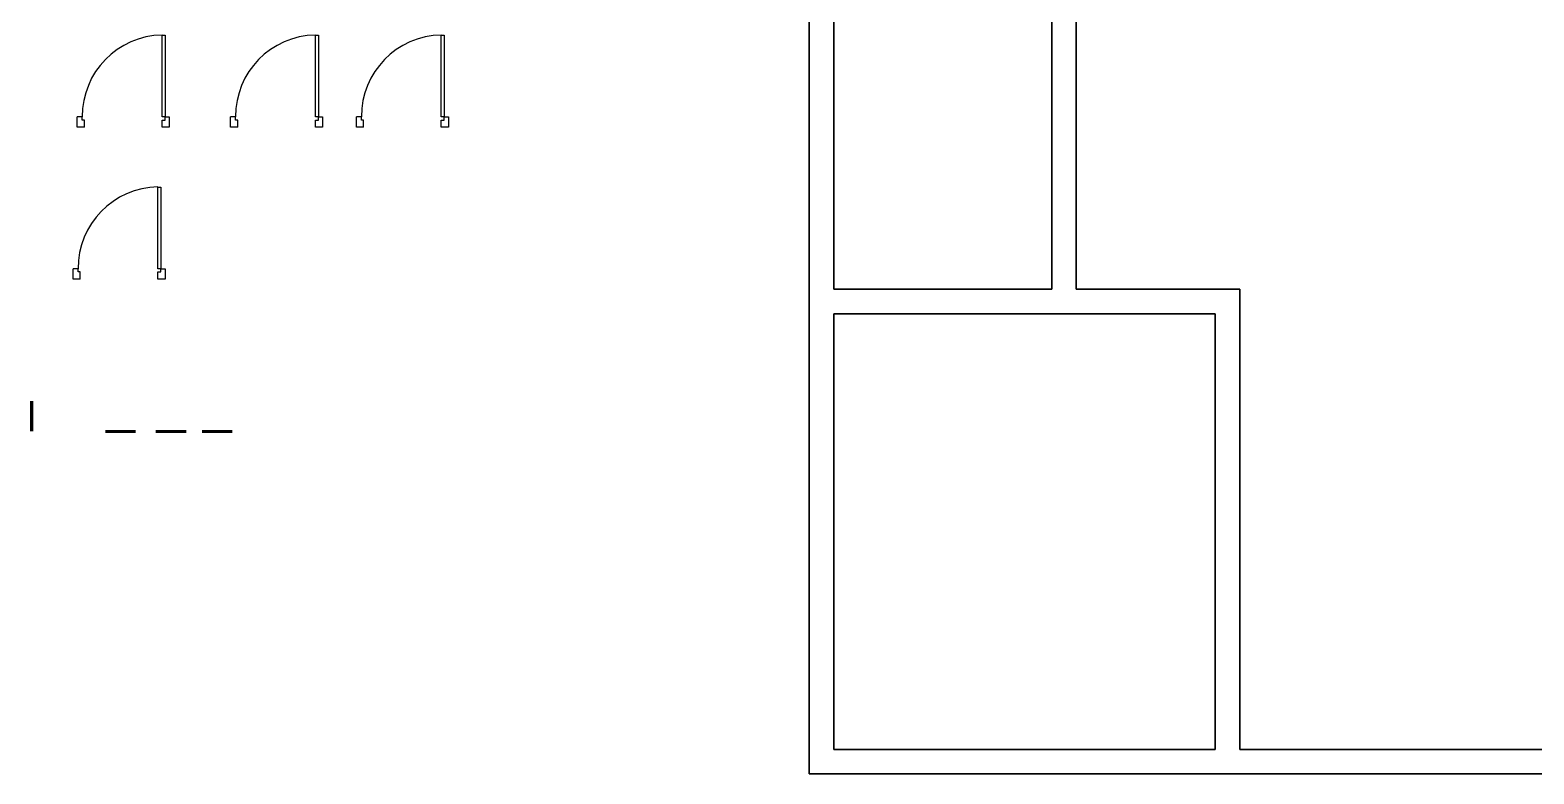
# Model space of a CAD drawing. Header units: millimetres. Extents: x -7698 to 47223, y 0 to 22596.
# Drawn here: x -7151 to 6650, y 0 to 6829 of the extents above; entities that cross this region are included whole.
import ezdxf

# ---------------------------------------------------------------- set-up
doc = ezdxf.new("R2010")
doc.units = ezdxf.units.MM
doc.layers.add('DOORS', color=50, linetype='Continuous')
doc.layers.add('WALLS', color=80, linetype='Continuous', lineweight=30)
doc.layers.add('WWP', color=150, linetype='Continuous', lineweight=20)

msp = doc.modelspace()

# ---------------------------------------------------------------- linework, layer by layer
at = {"layer": 'DOORS'}
for p, q in [((-6719, 5938), (-6719, 6032)), ((-6672, 6032), (-6719, 6032)), ((-6653, 5938), (-6719, 5938)), ((-6672, 6003), (-6672, 6032)), ((-6653, 6003), (-6672, 6003)), ((-6653, 5938), (-6653, 6003)), ((-5940, 5938), (-5940, 6003)), ((-5940, 6003), (-5912, 6003)), ((-5874, 5938), (-5940, 5938)), ((-5912, 6032), (-5874, 6032)), ((-5912, 6003), (-5912, 6032)), ((-5874, 6032), (-5874, 5938)), ((-5312, 5938), (-5312, 6032)), ((-5265, 6032), (-5312, 6032)), ((-5246, 5938), (-5312, 5938)), ((-5265, 6003), (-5265, 6032)), ((-5246, 6003), (-5265, 6003)), ((-5246, 5938), (-5246, 6003)), ((-4533, 5938), (-4533, 6003)), ((-4533, 6003), (-4505, 6003)), ((-4467, 5938), (-4533, 5938)), ((-4505, 6032), (-4467, 6032)), ((-4505, 6003), (-4505, 6032)), ((-4467, 6032), (-4467, 5938)), ((-4157, 5938), (-4157, 6032)), ((-4110, 6032), (-4157, 6032)), ((-4091, 5938), (-4157, 5938)), ((-4110, 6003), (-4110, 6032)), ((-4091, 6003), (-4110, 6003)), ((-4091, 5938), (-4091, 6003)), ((-3378, 5938), (-3378, 6003)), ((-3378, 6003), (-3350, 6003)), ((-3312, 5938), (-3378, 5938)), ((-3350, 6032), (-3312, 6032)), ((-3350, 6003), (-3350, 6032)), ((-3312, 6032), (-3312, 5938)), ((-6757, 4543), (-6757, 4637)), ((-6710, 4637), (-6757, 4637)), ((-6710, 4609), (-6710, 4637)), ((-6691, 4609), (-6710, 4609)), ((-6691, 4543), (-6691, 4609)), ((-5978, 4543), (-5978, 4609)), ((-5978, 4609), (-5950, 4609)), ((-5950, 4637), (-5912, 4637)), ((-5950, 4609), (-5950, 4637)), ((-5912, 4637), (-5912, 4543)), ((-6691, 4543), (-6757, 4543)), ((-5912, 4543), (-5978, 4543))]:
    msp.add_line(p, q, dxfattribs=at)
for points in [[(-5912, 6032), (-5940, 6032), (-5940, 6783), (-5912, 6783)], [(-4505, 6032), (-4533, 6032), (-4533, 6783), (-4505, 6783)], [(-3350, 6032), (-3378, 6032), (-3378, 6783), (-3350, 6783)], [(-5950, 4637), (-5978, 4637), (-5978, 5388), (-5950, 5388)]]:
    msp.add_lwpolyline(points, close=True, dxfattribs=at)
for centre in [(-5927, 6038), (-4520, 6038), (-3365, 6038), (-5965, 4644)]:
    msp.add_arc(centre, 745, 90.9665, 180.4839, dxfattribs=at)
at = {"layer": 'WALLS'}
for p, q in [((0, 0), (0, 14175)), ((225, 4450), (225, 7225)), ((2225, 4450), (2225, 7225)), ((2450, 4450), (2450, 7225)), ((3950, 225), (3950, 4450)), ((225, 225), (225, 4225)), ((3725, 225), (3725, 4225))]:
    msp.add_line(p, q, dxfattribs=at)
for points in [[(225, 4450), (2225, 4450)], [(2450, 4450), (3950, 4450)], [(225, 4225), (3725, 4225)], [(225, 225), (3725, 225)], [(3950, 225), (10500, 225), (15275, 225)], [(0, 0), (10500, 0), (15500, 0)]]:
    msp.add_lwpolyline(points, dxfattribs=at)
at = {"layer": 'WWP', "const_width": 28.8}
for points in [[(-7137, 3144), (-7137, 3423)], [(-6462, 3144), (-6183, 3144)], [(-5998, 3144), (-5718, 3144)], [(-5574, 3144), (-5295, 3144)]]:
    msp.add_lwpolyline(points, dxfattribs=at)

doc.saveas('drawing.dxf')
